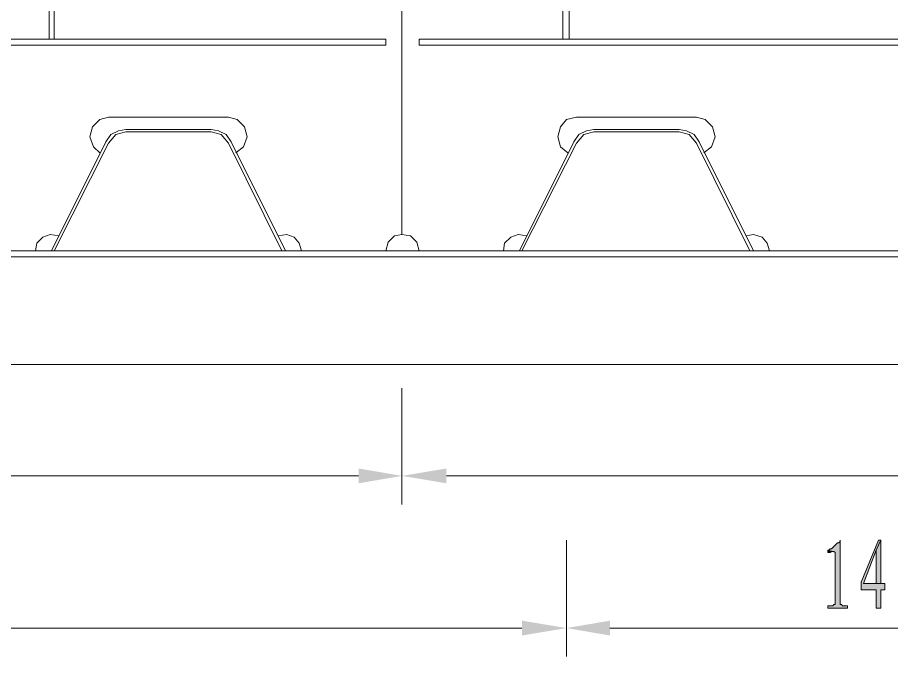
# Model space of a CAD drawing. Header units: millimetres. Extents: x 24 to 410, y 10 to 282.
# Drawn here: x 230.7 to 260.58, y 172.13 to 193.99 of the extents above; entities that cross this region are included whole.
import ezdxf

# ---------------------------------------------------------------- set-up
doc = ezdxf.new("R2010")
doc.units = ezdxf.units.MM

msp = doc.modelspace()

# ---------------------------------------------------------------- hatches: boundary and pattern name
h = msp.add_hatch(color=256)
h.dxf.hatch_style = 2
h.paths.add_polyline_path([(242.358333, 178.562), (242.358333, 178.054), (243.84, 178.308)])
h = msp.add_hatch(color=256)
h.dxf.hatch_style = 2
h.paths.add_polyline_path([(245.364, 178.562), (245.364, 178.054), (243.84, 178.308)])
h = msp.add_hatch(color=256)
h.dxf.hatch_style = 2
h.paths.add_polyline_path([(258.826, 176.106667), (258.826, 176.064333), (258.783667, 176.022), (258.741333, 176.022), (258.699, 175.979667), (258.656667, 175.937333), (258.614333, 175.895), (258.572, 175.852667), (258.529667, 175.810333), (258.487333, 175.810333), (258.445, 175.768), (258.402667, 175.768), (258.572, 175.725667), (258.614333, 175.725667), (258.656667, 175.683333), (258.656667, 173.905333), (258.614333, 173.905333), (258.572, 173.863), (258.402667, 173.863), (258.402667, 173.778333), (259.08, 173.778333), (259.08, 173.863), (258.910667, 173.863), (258.868333, 173.905333), (258.826, 173.905333), (258.826, 173.947667)])
h = msp.add_hatch(color=256)
h.dxf.hatch_style = 2
h.paths.add_polyline_path([(260.223, 176.106667), (260.138333, 176.106667), (259.545667, 174.667333), (259.545667, 174.413333), (260.053667, 174.413333), (260.053667, 173.778333), (260.223, 173.778333), (260.223, 174.413333), (260.35, 174.413333), (260.35, 174.625), (260.223, 174.625), (259.630333, 174.625), (260.053667, 175.768)])
h = msp.add_hatch(color=256)
h.dxf.hatch_style = 2
h.paths.add_polyline_path([(260.223, 176.106667), (260.053667, 175.768), (260.053667, 174.625), (259.630333, 174.625), (260.223, 174.625)])
h = msp.add_hatch(color=256)
h.dxf.hatch_style = 2
h.paths.add_polyline_path([(258.402667, 175.768), (258.402667, 175.683333), (258.445, 175.683333), (258.487333, 175.683333), (258.529667, 175.725667), (258.572, 175.725667)])
h = msp.add_hatch(color=256)
h.dxf.hatch_style = 2
h.paths.add_polyline_path([(247.946333, 173.355), (247.946333, 172.847), (249.470333, 173.101)])
h = msp.add_hatch(color=256)
h.dxf.hatch_style = 2
h.paths.add_polyline_path([(250.952, 173.355), (250.952, 172.847), (249.470333, 173.101)])

# ---------------------------------------------------------------- linework, layer by layer
at = {"lineweight": 0}
for points in [[(243.84, 186.563), (243.84, 237.998)], [(249.343333, 193.251667), (249.343333, 238.125)], [(249.555, 193.251667), (249.555, 238.125)], [(231.775, 193.251667), (231.775, 237.659333)], [(231.944333, 193.251667), (231.944333, 237.701667)], [(243.289667, 193.251667), (146.642667, 193.251667)], [(243.289667, 193.04), (243.289667, 193.251667)], [(395.859, 193.251667), (244.432667, 193.251667)], [(244.432667, 193.04), (244.432667, 193.251667)], [(249.343333, 193.251667), (244.432667, 193.251667)], [(249.343333, 193.251667), (249.555, 193.251667)], [(249.555, 193.251667), (271.78, 193.251667)], [(243.289667, 193.04), (146.600333, 193.04)], [(395.859, 193.04), (244.432667, 193.04)], [(233.807, 190.584667), (233.510667, 190.5), (233.256667, 190.246), (233.172, 189.907333), (233.299, 189.568667), (233.510667, 189.357)], [(237.913333, 190.584667), (233.807, 190.584667)], [(238.167333, 189.357), (238.421333, 189.568667), (238.548333, 189.907333), (238.463667, 190.246), (238.209667, 190.5), (237.913333, 190.584667)], [(249.809, 190.584667), (249.470333, 190.5), (249.258667, 190.246), (249.174, 189.907333), (249.258667, 189.568667), (249.512667, 189.357)], [(253.915333, 190.584667), (249.809, 190.584667)], [(254.169333, 189.357), (254.423333, 189.568667), (254.550333, 189.907333), (254.465667, 190.246), (254.211667, 190.5), (253.915333, 190.584667)], [(237.320667, 190.161333), (234.399667, 190.161333), (234.145667, 190.119), (233.891667, 189.992), (233.722333, 189.738)], [(237.998, 189.738), (237.828667, 189.992), (237.574667, 190.119), (237.320667, 190.161333)], [(253.322667, 190.161333), (250.401667, 190.161333), (250.147667, 190.119), (249.893667, 189.992), (249.724333, 189.738)], [(254, 189.738), (253.830667, 189.992), (253.576667, 190.119), (253.322667, 190.161333)], [(234.399667, 190.076667), (234.061, 189.992), (233.807, 189.695667)], [(237.320667, 190.076667), (234.399667, 190.076667)], [(237.913333, 189.695667), (237.659333, 189.992), (237.320667, 190.076667)], [(250.401667, 190.076667), (250.063, 189.992), (249.809, 189.695667)], [(253.322667, 190.076667), (250.401667, 190.076667)], [(253.915333, 189.695667), (253.661333, 189.992), (253.322667, 190.076667)], [(233.722333, 189.738), (231.859667, 186.012667)], [(233.807, 189.695667), (231.944333, 186.012667)], [(239.733667, 186.012667), (237.913333, 189.695667)], [(239.860667, 186.012667), (237.998, 189.738)], [(249.724333, 189.738), (247.861667, 186.012667)], [(249.809, 189.695667), (247.946333, 186.012667)], [(255.735667, 186.012667), (253.915333, 189.695667)], [(255.862667, 186.012667), (254, 189.738)], [(232.113667, 186.520667), (231.817333, 186.563), (231.563333, 186.478333), (231.351667, 186.266667), (231.309333, 186.012667)], [(240.411, 186.012667), (240.326333, 186.266667), (240.157, 186.478333), (239.903, 186.563), (239.606667, 186.520667)], [(244.432667, 186.012667), (244.348, 186.309), (244.136333, 186.520667), (243.84, 186.563), (243.586, 186.520667), (243.374333, 186.309), (243.289667, 186.012667)], [(248.115667, 186.520667), (247.819333, 186.563), (247.565333, 186.478333), (247.353667, 186.266667), (247.311333, 186.012667)], [(256.413, 186.012667), (256.328333, 186.266667), (256.159, 186.478333), (255.862667, 186.563), (255.608667, 186.520667)], [(145.457333, 186.012667), (395.859, 186.012667)], [(145.415, 185.801), (395.859, 185.801)], [(157.353, 182.118), (394.377333, 182.118)], [(243.84, 181.313667), (243.84, 177.334333)], [(243.84, 181.313667), (243.84, 177.334333)], [(242.358333, 178.308), (146.939, 178.308)], [(394.377333, 178.308), (245.364, 178.308)], [(249.470333, 176.106667), (249.470333, 172.127333)], [(249.470333, 176.106667), (249.470333, 172.127333)], [(247.946333, 173.101), (198.162333, 173.101)], [(270.340667, 173.101), (250.952, 173.101)]]:
    msp.add_lwpolyline(points, dxfattribs=at)
for points in [[(258.826, 176.106667), (258.826, 176.064333), (258.783667, 176.022), (258.741333, 176.022), (258.699, 175.979667), (258.656667, 175.937333), (258.614333, 175.895), (258.572, 175.852667), (258.529667, 175.810333), (258.487333, 175.810333), (258.445, 175.768), (258.402667, 175.768), (258.572, 175.725667), (258.614333, 175.725667), (258.656667, 175.683333), (258.656667, 173.905333), (258.614333, 173.905333), (258.572, 173.863), (258.402667, 173.863), (258.402667, 173.778333), (259.08, 173.778333), (259.08, 173.863), (258.910667, 173.863), (258.868333, 173.905333), (258.826, 173.905333), (258.826, 173.947667)], [(260.223, 176.106667), (260.138333, 176.106667), (259.545667, 174.667333), (259.545667, 174.413333), (260.053667, 174.413333), (260.053667, 173.778333), (260.223, 173.778333), (260.223, 174.413333), (260.35, 174.413333), (260.35, 174.625), (260.223, 174.625), (259.630333, 174.625), (260.053667, 175.768)], [(260.223, 176.106667), (260.053667, 175.768), (260.053667, 174.625), (259.630333, 174.625), (260.223, 174.625)], [(258.402667, 175.768), (258.402667, 175.683333), (258.445, 175.683333), (258.487333, 175.683333), (258.529667, 175.725667), (258.572, 175.725667)]]:
    msp.add_lwpolyline(points, close=True, dxfattribs=at)

doc.saveas('drawing.dxf')
